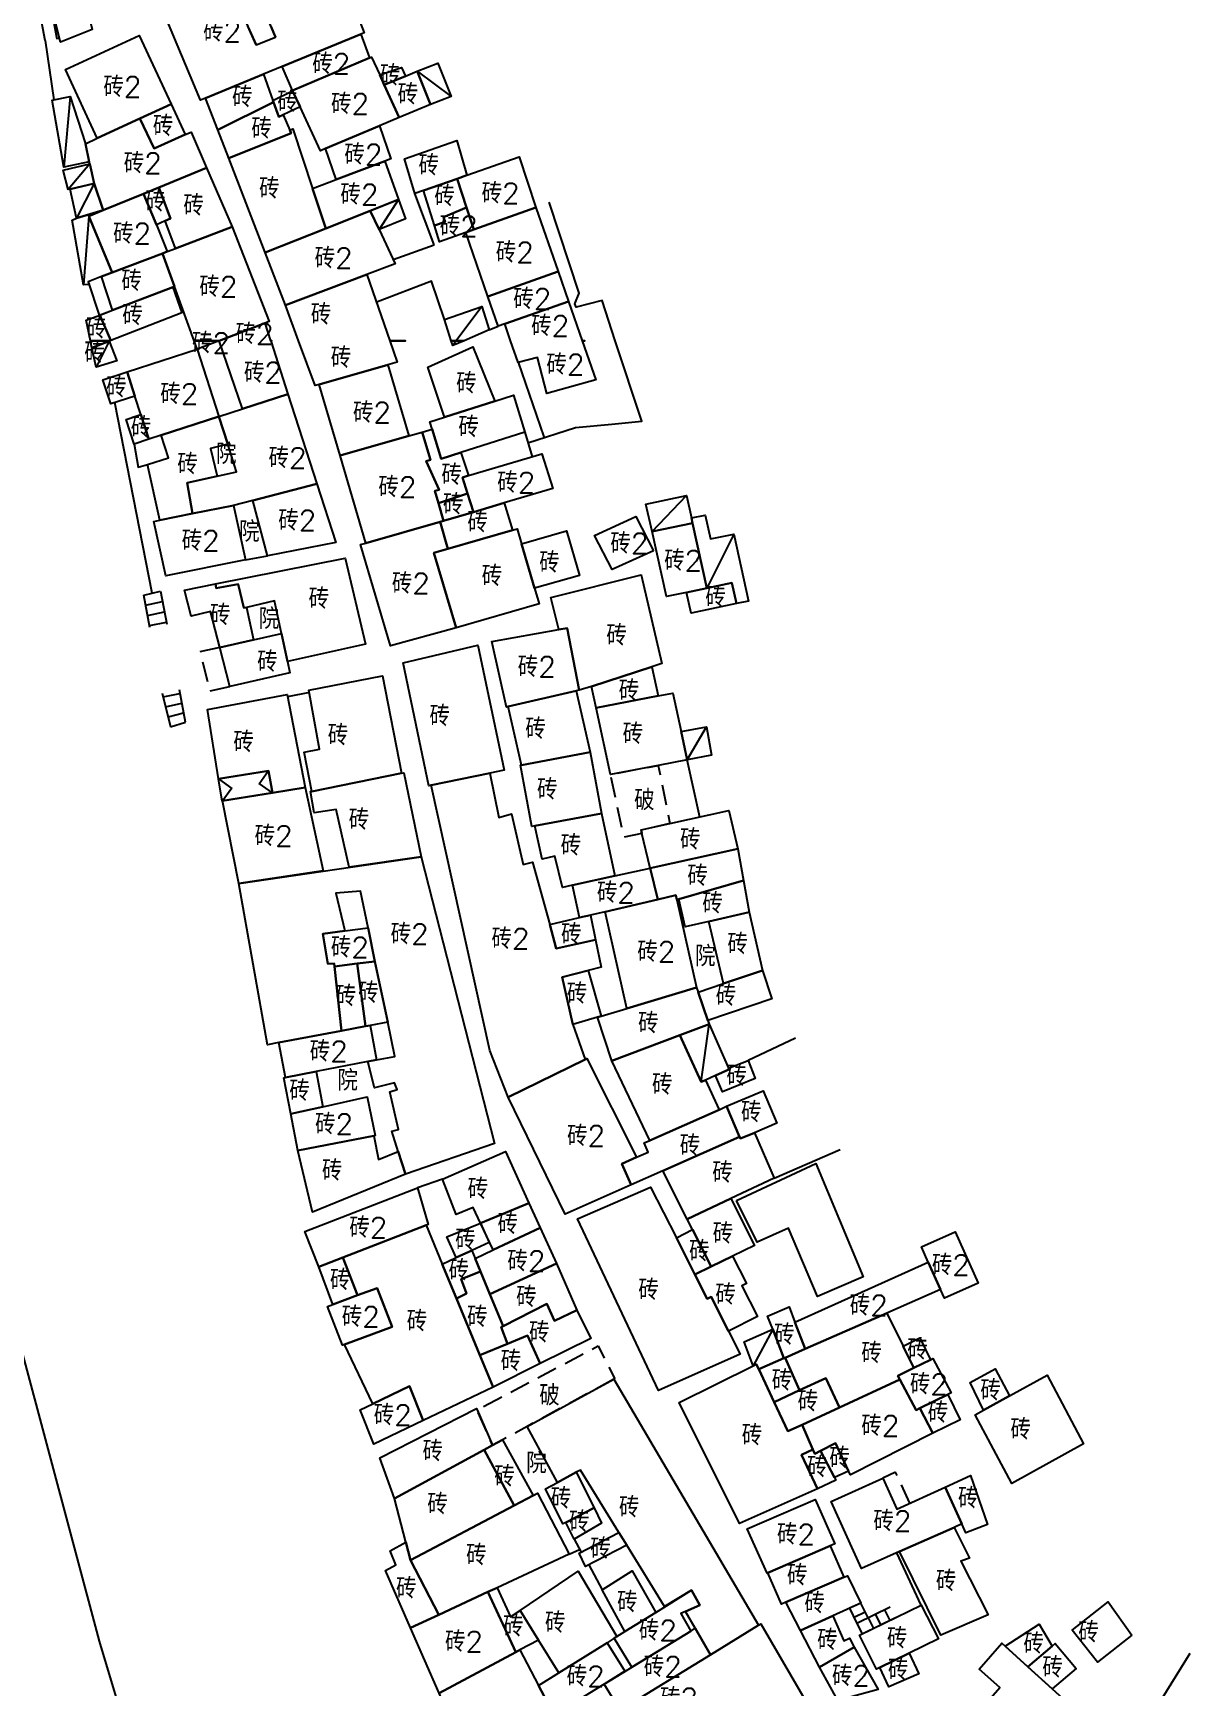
# Model space of a CAD drawing. Header units: millimetres. Extents: x 198 to 1143, y 0 to 936.
# Drawn here: x 390.1 to 503.2, y 334.4 to 496.2 of the extents above; entities that cross this region are included whole.
import ezdxf

# ---------------------------------------------------------------- set-up
doc = ezdxf.new("R2010")
doc.units = ezdxf.units.MM
doc.linetypes.add('X5', pattern=[3, 2, -1])
for name, color, linetype in [('HouseUnrebuilt', 30, 'Continuous'), ('NewDetailedHouse', 170, 'Continuous'), ('OldHouse', 17, 'Continuous'), ('Text', 252, 'Continuous')]:
    doc.layers.add(name, color=color, linetype=linetype)
doc.styles.add('HZ', font='rs.shx', dxfattribs={"width": 0.8, "bigfont": 'hztxt.shx'})
doc.linetypes.add('443', pattern='A,9.4,[169,AAA.SHX,S=1,R=0,X=0,Y=0.15],0.6', length=10)

msp = doc.modelspace()

# ---------------------------------------------------------------- linework, layer by layer
at = {"layer": 'HouseUnrebuilt', "linetype": 'Continuous', "flags": 128}
for points in [[(417.85, 452.1), (411.59, 450.46), (409.71, 449.97), (405.7, 449.17), (405.18, 452.18), (408.12, 452.84), (410.02, 453.25), (409.15, 455.97), (408.28, 458.66), (410.58, 459.41), (415.03, 460.85)], [(411.59, 450.46), (417.85, 452.1), (419.7, 446.35), (413.05, 445.05)], [(402.5, 448.53), (405.7, 449.17), (409.71, 449.97), (410.89, 444.66), (403.11, 443.1), (401.92, 448.41)], [(453.45, 427.86), (454.04, 425.11), (451.22, 424.56), (446.56, 423.67), (445.16, 430.18), (451.21, 431.35), (452.64, 431.63)], [(459.02, 416.4), (450.44, 414.51), (449.63, 417.9), (449.55, 418.24), (452.35, 418.86), (458.14, 420.13)], [(456.06, 399.62), (455.12, 402.39), (457.61, 403.23), (461.4, 404.51), (462.34, 401.74)], [(455.12, 402.39), (456.06, 399.62), (456.19, 399.24), (453.35, 398.17), (446.7, 395.66), (445.28, 399.94), (445.64, 400.05), (448.16, 400.79), (454.97, 402.83)]]:
    msp.add_lwpolyline(points, close=True, dxfattribs=at)
at = {"layer": 'HouseUnrebuilt', "linetype": 'X5', "flags": 128}
msp.add_lwpolyline([(452.35, 418.86), (449.55, 418.24), (449.63, 417.9), (447.87, 417.52), (446.56, 423.67), (451.22, 424.56)], close=True, dxfattribs=at)
at = {"layer": 'HouseUnrebuilt', "linetype": '443', "flags": 128}
msp.add_lwpolyline([(455.29, 419.5), (454.04, 425.11)], dxfattribs=at)
at = {"layer": 'NewDetailedHouse', "linetype": 'Continuous', "flags": 128}
for points in [[(421.48, 498.78), (422.47, 496.18), (422.17, 496.06), (414.48, 492.89), (412.65, 492.14), (406.98, 489.81), (406.48, 489.61), (403.21, 497.47), (409.67, 500.01), (411.92, 495), (413.83, 495.75), (411.73, 500.82), (419.52, 503.88)], [(423.02, 493.75), (415.47, 490.55), (414.48, 492.89), (422.17, 496.06)], [(424, 492.07), (424.45, 491.11), (425.92, 487.92), (423.97, 487.1), (418.71, 484.87), (418.2, 484.65), (416.22, 488.95), (415.48, 490.53), (415.47, 490.55), (423.02, 493.75), (423.2, 493.82)], [(417.45, 480.98), (418.75, 477.06), (412.81, 474.69), (409.25, 483.93), (415.35, 486.37), (415.22, 486.67), (415.52, 486.81)], [(424.51, 483.63), (419.75, 481.85), (418.71, 484.87), (423.97, 487.1), (425.08, 483.85)], [(432.53, 482.26), (431.56, 481.92), (428.27, 480.77), (427.43, 480.47), (426.43, 483.85), (431.53, 485.65)], [(425.85, 479.9), (423.08, 478.79), (418.75, 477.06), (417.45, 480.98), (419.75, 481.85), (424.51, 483.63)], [(439.25, 479.1), (433.21, 476.95), (432.5, 479.09), (431.56, 481.92), (432.53, 482.26), (437.62, 484.05)], [(432.5, 479.09), (430.25, 478.16), (430.4, 477.71), (429.35, 477.34), (428.27, 480.77), (431.56, 481.92)], [(423.94, 476.96), (425.52, 473.6), (422.74, 472.56), (414.78, 469.57), (412.81, 474.69), (418.75, 477.06), (423.08, 478.79)], [(433.21, 476.95), (432.42, 476.67), (429.85, 475.75), (429.35, 477.34), (430.4, 477.71), (430.25, 478.16), (432.5, 479.09)], [(441.43, 472.85), (434.58, 470.41), (432.42, 476.67), (433.21, 476.95), (439.25, 479.1)], [(442.44, 469.93), (436.23, 467.72), (435.59, 467.49), (434.58, 470.41), (441.43, 472.85)], [(436.23, 467.72), (442.44, 469.93), (443.79, 466.08), (444.04, 466.08), (443.79, 466.08), (445.14, 462.24), (440.34, 460.93), (439.42, 464.45), (437.53, 463.96), (436.8, 466.08)], [(455.83, 393.79), (457.17, 390.89), (450.39, 387.89), (446.7, 395.66), (453.35, 398.17), (455.43, 393.6)], [(458.08, 394.95), (458.13, 394.83), (456.81, 394.23), (455.83, 393.79), (455.43, 393.6), (453.35, 398.17), (456.19, 399.24)], [(449.1, 386.25), (447.66, 385.61), (448.58, 383.53), (442.14, 380.68), (436.55, 392.12), (444.08, 395.8), (444.25, 395.89)], [(456.81, 394.23), (458.13, 394.83), (458.08, 394.95), (460.02, 395.71), (460.69, 393.95), (457.5, 392.62)]]:
    msp.add_lwpolyline(points, close=True, dxfattribs=at)
at = {"layer": 'NewDetailedHouse'}
msp.add_lwpolyline([(455.43, 393.6), (456.19, 399.24)], dxfattribs=at)
msp.add_lwpolyline([(458.89, 382.01), (466.63, 385.62), (471.24, 374.54), (466.8, 372.61), (463.96, 379.32), (460.89, 377.95)], close=True, dxfattribs=at)
at = {"layer": 'OldHouse', "linetype": 'Continuous', "flags": 128}
for points in [[(392.16, 497.86), (394.16, 498.24), (393.99, 498.99), (393.4, 500.34), (393.95, 500.57), (398, 502.25), (399.46, 498.69), (395.73, 497.19), (395.91, 496.51), (392.82, 495.26)], [(403.62, 489.21), (400.56, 487.81), (396.39, 485.89), (393.28, 492.61), (400.49, 495.94)], [(413.56, 489.58), (413.63, 489.41), (408.18, 486.7), (406.98, 489.81), (412.65, 492.14)], [(426.52, 491.96), (424.45, 491.11), (424, 492.07), (426.13, 492.81)], [(428.97, 489.18), (425.92, 487.92), (424.45, 491.11), (426.52, 491.96), (427.66, 492.43)], [(428.97, 489.18), (427.66, 492.43), (429.69, 493.22), (431, 489.97)], [(416.22, 488.95), (414.56, 488.16), (414.14, 487.96), (413.63, 489.41), (413.56, 489.58), (415.48, 490.53)], [(395.24, 485.32), (395.62, 483.56), (393.12, 483.04), (391.98, 489.6), (393.76, 489.95)], [(405, 486.23), (401.95, 484.89), (400.56, 487.81), (403.62, 489.21)], [(414.56, 488.16), (415.22, 486.67), (415.35, 486.37), (409.25, 483.93), (408.18, 486.7), (413.63, 489.41), (414.14, 487.96)], [(405, 486.23), (405.57, 486.48), (407.09, 482.97), (402.41, 481.05), (400.93, 480.45), (396.99, 478.84), (396.08, 481.44), (395.67, 483.36), (395.62, 483.56), (395.24, 485.32), (396.39, 485.89), (400.56, 487.81), (401.95, 484.89)], [(396.08, 481.44), (393.76, 480.91), (393.55, 480.86), (393.08, 482.75), (395.67, 483.36)], [(409.59, 477.2), (404.04, 475.09), (403.05, 477.79), (403.55, 478.02), (402.41, 481.05), (407.09, 482.97)], [(396.99, 478.84), (394.37, 478.06), (393.76, 480.91), (396.08, 481.44)], [(402.18, 477.4), (403.24, 474.79), (402.77, 474.61), (397.84, 472.74), (395.56, 478.26), (396.99, 478.84), (400.93, 480.45)], [(403.05, 477.79), (402.18, 477.4), (400.93, 480.45), (402.41, 481.05), (403.55, 478.02)], [(397.84, 472.74), (396.82, 472.35), (395.51, 471.85), (395.6, 471.57), (395.05, 471.53), (393.95, 477.86), (394.37, 478.06), (396.99, 478.84), (395.56, 478.26)], [(423.94, 476.96), (423.08, 478.79), (425.85, 479.9), (426.53, 477.99)], [(412.79, 467.81), (408.32, 466.08), (405.86, 466.08), (403.94, 471.38), (402.77, 474.61), (403.24, 474.79), (404.04, 475.09), (409.59, 477.2), (413.21, 467.97)], [(403.94, 471.38), (403.79, 471.32), (397.89, 469.07), (396.82, 472.35), (397.84, 472.74), (402.77, 474.61)], [(424.8, 463.72), (418.08, 461.8), (417.69, 461.69), (416.07, 466.08), (414.78, 469.57), (422.74, 472.56), (424.98, 466.08), (426.53, 466.08), (424.98, 466.08), (425.71, 463.98)], [(397.74, 466.1), (396.65, 468.59), (397.89, 469.07), (403.79, 471.32), (404.65, 468.81)], [(432.25, 466.08), (430.99, 466.08), (430.33, 468.16), (433.98, 469.42), (434.71, 467.13)], [(397.74, 466.1), (397.69, 466.08), (395.74, 466.08), (395.31, 468.08), (396.65, 468.59)], [(415.03, 460.85), (410.58, 459.41), (408.32, 466.08), (412.79, 467.81), (413.34, 466.08), (413.46, 466.08), (413.35, 466.08), (415.03, 460.85)], [(397.69, 466.08), (397.57, 466.04), (395.88, 465.39), (395.74, 466.08)], [(395.88, 465.39), (397.57, 466.04), (398.32, 464.11), (396.29, 463.49)], [(406.16, 465.25), (405.86, 466.08), (408.32, 466.08)], [(430.99, 466.08), (432.25, 466.08), (431.14, 465.61)], [(408.28, 458.66), (402.66, 456.84), (401.44, 456.45), (400.67, 458.85), (400.08, 460.67), (399.32, 463.03), (406.16, 465.25)], [(435.27, 460.18), (430.35, 458.61), (428.72, 463.49), (433.12, 465.48)], [(400.08, 460.67), (397.71, 459.9), (396.95, 462.27), (399.32, 463.03)], [(426.85, 456.77), (420.13, 454.85), (418.08, 461.8), (424.8, 463.72)], [(431.92, 455.15), (430, 454.54), (429.12, 457.42), (428.89, 458.15), (430.35, 458.61), (435.27, 460.18), (437.07, 460.75), (438.18, 457.15)], [(401.44, 456.45), (399.99, 455.98), (399.22, 458.39), (400.67, 458.85)], [(409.15, 455.97), (407.45, 455.53), (408.12, 452.84), (405.18, 452.18), (405.7, 449.17), (402.5, 448.53), (401.32, 453.97), (403.37, 454.64), (402.66, 456.84), (408.28, 458.66)], [(429.74, 450.2), (430.25, 448.47), (429.9, 448.37), (422.65, 446.3), (420.13, 454.85), (426.85, 456.77), (428.16, 457.14), (428.96, 454.42), (428.53, 454.3), (429.82, 451.51), (429.39, 451.39)], [(431.92, 455.15), (432.69, 452.89), (432.09, 452.72), (432.59, 451.15), (429.74, 450.2), (429.39, 451.39), (429.82, 451.51), (428.53, 454.3), (428.96, 454.42), (428.16, 457.14), (429.12, 457.42), (430, 454.54)], [(436.18, 450.23), (433.16, 449.33), (432.59, 451.15), (432.09, 452.72), (432.69, 452.89), (439.84, 455.01), (440.91, 451.63)], [(433.16, 449.33), (430.25, 448.47), (429.74, 450.2), (432.59, 451.15)], [(436.98, 447.54), (430.67, 445.74), (429.9, 448.37), (430.25, 448.47), (433.16, 449.33), (436.18, 450.23)], [(454.46, 448.75), (454.58, 448.23), (450.62, 447.41), (450.02, 450.11), (453.98, 450.93)], [(430.67, 445.74), (429.3, 445.35), (431.46, 438.02), (425.06, 436.23), (422.13, 446.15), (422.65, 446.3), (429.9, 448.37)], [(450.75, 445.55), (446.73, 443.7), (445.01, 447.05), (449.03, 448.89)], [(455.99, 441.88), (453.99, 441.47), (452.04, 441.06), (450.62, 447.41), (454.58, 448.23)], [(458.88, 440.37), (458.43, 442.39), (455.99, 441.88), (454.58, 448.23), (454.46, 448.75), (455.81, 449.03), (456.33, 446.7), (458.6, 447.17), (460.06, 440.62)], [(437.85, 446.23), (439.14, 441.87), (439.59, 440.34), (431.46, 438.02), (429.3, 445.35), (430.67, 445.74), (436.98, 447.54), (437.43, 447.67)], [(439.14, 441.87), (437.85, 446.23), (442.25, 447.48), (443.54, 443.13)], [(415, 434.7), (414.4, 437.45), (413.71, 440.63), (410.97, 440.01), (410.73, 439.96), (410.17, 442.27), (408.03, 441.87), (407.96, 442.3), (420.62, 444.83), (422.62, 436.41)], [(450.6, 434.19), (444.71, 432.28), (443.51, 431.9), (442.31, 437.98), (441.5, 437.84), (440.72, 440.98), (449.55, 443.2), (451.58, 434.51)], [(410.97, 440.01), (411.66, 436.83), (408.39, 436.09), (407.47, 439.59), (405.56, 439.16), (404.92, 441.7), (407.96, 442.3), (408.03, 441.87), (410.17, 442.27), (410.73, 439.96)], [(458.88, 440.37), (454.44, 439.45), (453.99, 441.47), (455.99, 441.88), (458.43, 442.39)], [(415, 434.7), (415.23, 433.6), (409.34, 432.27), (408.39, 436.09), (411.66, 436.83), (414.4, 437.45)], [(443.51, 431.9), (443.21, 431.83), (436.56, 430.3), (436.38, 430.26), (434.97, 436.66), (441.5, 437.84), (442.31, 437.98)], [(434.76, 423.8), (429.03, 422.61), (428.8, 422.56), (426.29, 434.59), (433.59, 436.32), (436.17, 424.09)], [(451.21, 431.35), (445.16, 430.18), (444.71, 432.28), (450.6, 434.19)], [(426.13, 423.79), (417.37, 422.01), (416.63, 425.86), (418.13, 426.13), (417.09, 431.91), (424.26, 433.31)], [(444.56, 425.84), (437.87, 424.59), (436.56, 430.3), (443.21, 431.83), (444.58, 425.84)], [(416.72, 422.38), (413.54, 421.86), (413.12, 424.03), (408.25, 423.24), (407.16, 430.02), (414.95, 431.5)], [(454.04, 425.11), (453.45, 427.86), (455.93, 428.34), (456.43, 425.57)], [(445.68, 419.85), (439.17, 418.63), (438.87, 418.58), (437.75, 424.57), (437.87, 424.59), (444.56, 425.84)], [(428.05, 415.62), (421.02, 414.6), (419.75, 420.24), (417.6, 419.92), (417.24, 421.99), (417.37, 422.01), (426.13, 423.79), (426.35, 423.84)], [(440.62, 409), (441.26, 406.66), (445.1, 407.5), (445.64, 404.81), (444.37, 404.49), (441.84, 403.86), (442.87, 399.22), (444.08, 395.8), (436.55, 392.12), (434.75, 396.68), (429.03, 422.61), (434.76, 423.8), (435.66, 419.45), (436.89, 419.81), (438.03, 414.87), (438.93, 415.1)], [(410.25, 413.02), (408.65, 421.08), (413.54, 421.86), (416.72, 422.38), (418.48, 414.23)], [(446.99, 413.75), (442.85, 412.84), (441.87, 412.63), (441.12, 415.69), (439.88, 415.38), (439.17, 418.63), (445.68, 419.85)], [(426.54, 384.57), (425.82, 386.8), (425.18, 388.8), (425.84, 388.96), (424.98, 392.65), (425.7, 392.86), (425.45, 393.53), (423.48, 393.02), (422.84, 395.59), (423.7, 395.75), (425.49, 396.1), (424.79, 399.45), (423.54, 405.39), (422.86, 408.68), (422.11, 412.25), (419.73, 412.07), (420.59, 408.38), (418.46, 408.09), (418.93, 405.16), (419.55, 405.2), (419.59, 404.88), (420.28, 398.6), (414.16, 397.45), (413.03, 397.24), (410.25, 413.02), (428.05, 415.62), (435.22, 387.58)], [(459.57, 413.29), (453.24, 411.48), (453.04, 411.42), (452.94, 411.85), (451.18, 411.44), (450.44, 414.51), (459.02, 416.4)], [(451.18, 411.44), (446.03, 410.25), (444.62, 409.92), (443.54, 409.67), (442.85, 412.84), (446.99, 413.75), (450.44, 414.51)], [(460.12, 410.2), (456.18, 409.3), (453.85, 408.77), (453.24, 411.48), (459.57, 413.29)], [(453.04, 411.42), (454.97, 402.83), (448.16, 400.79), (446.03, 410.25), (451.18, 411.44), (452.94, 411.85)], [(445.1, 407.5), (441.26, 406.66), (440.62, 409), (443.54, 409.67), (444.62, 409.92)], [(461.4, 404.51), (457.61, 403.23), (456.18, 409.3), (460.12, 410.2)], [(423.54, 405.39), (421.81, 405.17), (419.59, 404.88), (419.55, 405.2), (418.93, 405.16), (418.46, 408.09), (420.59, 408.38), (422.86, 408.68)], [(422.6, 399.04), (420.28, 398.6), (419.59, 404.88), (421.81, 405.17)], [(424.79, 399.45), (423.06, 399.13), (422.6, 399.04), (421.81, 405.17), (423.54, 405.39)], [(445.64, 400.05), (445.28, 399.94), (442.87, 399.22), (441.84, 403.86), (444.37, 404.49)], [(423.7, 395.75), (422.84, 395.59), (417.78, 394.62), (414.8, 394.05), (414.16, 397.45), (420.28, 398.6), (422.6, 399.04), (423.06, 399.13)], [(418.44, 391.18), (415.31, 390.48), (414.64, 394.02), (414.8, 394.05), (417.78, 394.62)], [(423.43, 388.32), (415.99, 386.91), (415.31, 390.48), (418.44, 391.18), (422.78, 392.14), (423.56, 388.35)], [(460.62, 388.64), (459.25, 388.06), (459.18, 388.22), (457.9, 391.22), (461.47, 392.74), (462.82, 389.58)], [(459.18, 388.22), (451.67, 384.9), (448.58, 383.53), (447.66, 385.61), (449.1, 386.25), (450.25, 386.75), (449.85, 387.65), (450.39, 387.89), (457.17, 390.89), (457.9, 391.22)], [(425.82, 386.8), (426.54, 384.57), (417.45, 380.88), (415.99, 386.91), (423.43, 388.32), (423.87, 386.01)], [(458.31, 382.19), (454.05, 380.19), (451.67, 384.9), (459.18, 388.22), (459.25, 388.06), (460.62, 388.64), (462.56, 384.19)], [(438.58, 381.76), (433.84, 379.8), (433.14, 381.34), (431.46, 380.65), (430.13, 384.09), (436.29, 386.8)], [(453, 378.35), (454.65, 375.09), (454.81, 374.76), (456.01, 372.4), (456.39, 372.59), (458.09, 369.23), (459.24, 366.97), (451.24, 363.42), (443.33, 380.21), (450.48, 383.31)], [(428.55, 379.59), (420.4, 376.43), (418.04, 375.52), (416.69, 378.99), (427.69, 383.25), (428.73, 379.66)], [(439.69, 379.33), (435.08, 377.17), (433.84, 379.8), (438.58, 381.76)], [(458.49, 376.56), (456.41, 375.54), (454.57, 379.17), (454.05, 380.19), (458.31, 382.19), (460.63, 377.61)], [(430.11, 375.8), (431.5, 372.44), (433.8, 366.87), (435.09, 363.75), (428.26, 360.51), (426.93, 363.86), (423.32, 362.13), (420.56, 367.92), (425.21, 369.66), (423.75, 373.45), (421.84, 372.74), (420.4, 376.43), (428.55, 379.59)], [(433.02, 377.12), (431.49, 376.42), (430.57, 378.45), (433.84, 379.8), (434.71, 377.89)], [(441.27, 375.86), (434.78, 372.85), (433.86, 375.08), (433.33, 376.35), (435.08, 377.17), (439.69, 379.33)], [(456.41, 375.54), (454.81, 374.76), (454.65, 375.09), (453, 378.35), (454.57, 379.17)], [(478.82, 373.3), (477.62, 375.98), (476.95, 377.48), (480.25, 378.96), (482.5, 373.94), (479.2, 372.46)], [(433.33, 376.35), (433.86, 375.08), (431.97, 374.33), (432.47, 372.9), (431.5, 372.44), (430.11, 375.8), (431.49, 376.42), (433.02, 377.12)], [(421.84, 372.74), (419.41, 371.83), (418.04, 375.52), (420.4, 376.43)], [(443.28, 371.29), (441.1, 370.23), (440.34, 371.91), (436.08, 369.71), (434.78, 372.85), (441.27, 375.86)], [(458.09, 369.23), (456.39, 372.59), (456.01, 372.4), (454.81, 374.76), (456.41, 375.54), (458.49, 376.56), (459.85, 373.88), (459.4, 373.65), (460.92, 370.66)], [(478.82, 373.3), (473.56, 371), (465.59, 367.5), (464.58, 370.12), (477.62, 375.98)], [(434.78, 372.85), (436.08, 369.71), (435.89, 369.62), (436.48, 367.98), (433.8, 366.87), (431.5, 372.44), (432.47, 372.9), (431.97, 374.33), (433.86, 375.08)], [(420.56, 367.92), (420.37, 367.85), (418.91, 371.65), (419.41, 371.83), (421.84, 372.74), (423.75, 373.45), (425.21, 369.66)], [(443.28, 371.29), (444.63, 368.5), (439.68, 366.07), (438.45, 368.8), (436.48, 367.98), (435.89, 369.62), (436.08, 369.71), (440.34, 371.91), (441.1, 370.23)], [(464.58, 370.12), (465.59, 367.5), (463.63, 366.64), (463.5, 366.58), (462.41, 369.42), (461.92, 370.69), (464.01, 371.61)], [(475.16, 367.76), (475.2, 367.68), (476.21, 365.64), (474.65, 364.87), (474.84, 364.51), (468.95, 361.78), (467.62, 364.65), (465.02, 363.45), (463.63, 366.64), (465.59, 367.5), (473.56, 371)], [(439.68, 366.07), (435.09, 363.75), (433.8, 366.87), (436.48, 367.98), (438.45, 368.8)], [(463.5, 366.58), (461.05, 365.51), (460.81, 366), (460.51, 365.85), (459.61, 368.19), (462.41, 369.42)], [(477.85, 366.44), (476.21, 365.64), (475.2, 367.68), (475.16, 367.76), (476.79, 368.57)], [(461.05, 365.51), (462.55, 362.3), (463.9, 359.44), (465.28, 360.08), (466.35, 357.66), (465.24, 357.15), (466.8, 353.82), (459.18, 350.42), (453.28, 362.27), (460.51, 365.85), (460.81, 366)], [(465.02, 363.45), (462.55, 362.3), (461.05, 365.51), (463.5, 366.58), (463.63, 366.64)], [(479.53, 363.04), (476.8, 361.69), (476.43, 361.51), (474.84, 364.51), (474.65, 364.87), (476.21, 365.64), (477.85, 366.44), (478.07, 366.56), (479.86, 363.19)], [(485.54, 362.9), (483.03, 361.52), (481.7, 364.2), (484.16, 365.55)], [(461.01, 340.48), (456.33, 337.59), (454.83, 340.18), (453.88, 341.82), (455.28, 342.45), (454.46, 343.91), (451.84, 342.31), (448.15, 348.3), (447.38, 349.55), (443.62, 355.64), (443.22, 355.43), (441.39, 354.45), (438.42, 359.92), (446.89, 364.53)], [(468.95, 361.78), (465.28, 360.08), (463.9, 359.44), (462.55, 362.3), (465.02, 363.45), (467.62, 364.65)], [(476.8, 361.69), (478.07, 359.26), (470, 355.2), (469.83, 355.55), (468.56, 358.29), (467.1, 357.54), (466.53, 357.25), (466.35, 357.66), (465.28, 360.08), (468.95, 361.78), (474.84, 364.51), (476.43, 361.51)], [(483.03, 361.52), (485.54, 362.9), (489.23, 364.94), (492.8, 358.21), (485.78, 354.34), (482.21, 361.06)], [(428.26, 360.51), (423.42, 358.2), (422.09, 361.54), (423.32, 362.13), (426.93, 363.86)], [(478.07, 359.26), (476.8, 361.69), (479.53, 363.04), (480.75, 360.57)], [(433.52, 361.54), (435.02, 358.08), (434.21, 357.64), (425.45, 352.88), (424.01, 356.85), (433.47, 361.66)], [(437.16, 352.2), (427.02, 346.84), (426.56, 348.61), (425.45, 352.88), (434.21, 357.64)], [(438.99, 353.17), (437.16, 352.2), (434.21, 357.64), (435.02, 358.08), (436.02, 358.62)], [(467.1, 357.54), (468.46, 354.92), (468.59, 354.66), (466.8, 353.82), (465.24, 357.15), (466.35, 357.66), (466.53, 357.25)], [(469.83, 355.55), (468.46, 354.92), (467.1, 357.54), (468.56, 358.29)], [(444.95, 351.95), (442.19, 350.54), (441.9, 350.39), (440.2, 353.81), (441.39, 354.45), (443.22, 355.43)], [(479.27, 353.98), (480.9, 350.38), (480.15, 350.05), (474.82, 347.68), (471.08, 346.02), (468.12, 352.57), (473.16, 354.87), (474.54, 351.82)], [(480.9, 350.38), (479.27, 353.98), (481.76, 355.12), (483.4, 350.34), (481.29, 349.52)], [(435.48, 344.15), (434.58, 343.73), (429.77, 341.49), (427.02, 346.84), (437.16, 352.2), (438.99, 353.17), (439.43, 353.4), (442.53, 347.44)], [(468.04, 348.23), (461.94, 345.59), (461.86, 345.56), (459.93, 349.9), (466.57, 352.78), (468.5, 348.43)], [(442.19, 350.54), (444.95, 351.95), (445.68, 350.47), (443.02, 348.91)], [(448.15, 348.3), (444.13, 346.21), (443.49, 347.52), (447.38, 349.55)], [(474.82, 347.68), (480.15, 350.05), (481.65, 347.03), (480.8, 346.74), (483.48, 341.48), (478.83, 339.51)], [(427.02, 346.84), (429.77, 341.49), (427.02, 340.21), (424.56, 345.83), (425.58, 346.37), (425.02, 347.76), (426.56, 348.61)], [(469.36, 345.17), (463.7, 342.72), (463.26, 342.54), (461.94, 345.59), (468.04, 348.23)], [(447.18, 339.37), (446.92, 339.21), (446.22, 338.77), (441.51, 335.83), (439.52, 339.03), (437.72, 341.93), (443.41, 345.75)], [(450.98, 341.74), (447.97, 339.86), (445.75, 343.95), (448.68, 345.8)], [(468.3, 341.4), (465.12, 339.95), (463.7, 342.72), (469.36, 345.17), (469.71, 345.32), (471.02, 342.65)], [(437.32, 337.85), (429.81, 333.84), (427.02, 340.21), (429.77, 341.49), (434.58, 343.73)], [(437.72, 341.93), (439.52, 339.03), (437.7, 338.06), (437.32, 337.85), (434.58, 343.73), (435.48, 344.15), (436.8, 341.31)], [(453.88, 341.82), (453.42, 341.61), (454.4, 339.91), (448.65, 336.39), (446.92, 339.21), (447.18, 339.37), (447.97, 339.86), (450.98, 341.74), (454.46, 343.91), (455.28, 342.45)], [(470.37, 338.33), (466.98, 336.38), (465.12, 339.95), (468.3, 341.4), (469.36, 338.94), (469.91, 339.23)], [(475.75, 337.75), (472.87, 336.35), (472.56, 336.19), (470.88, 339.5), (476.93, 342.45), (478.61, 339.15)], [(497.52, 339.5), (494.16, 336.86), (491.68, 340), (495.21, 342.77)], [(454.3, 327.68), (455.14, 326.16), (447.53, 321.54), (446.26, 324.13), (444.44, 323.23), (443.35, 325.46), (445.05, 326.38), (443.38, 329.6), (445.66, 331), (447.52, 332.16), (456.33, 337.59), (461.01, 340.48), (461.26, 340.63), (466, 332.42), (459.16, 328.47), (456.36, 333.33), (452.41, 331.1)], [(456.33, 337.59), (447.52, 332.16), (445.93, 334.71), (454.4, 339.91), (454.83, 340.18)], [(489.73, 338.43), (487.34, 336.42), (485.12, 338.43), (488.47, 340.58)], [(439.52, 334.59), (440.36, 332.99), (438.7, 332.16), (439.43, 330.85), (439.18, 330.72), (432.95, 327.56), (432.63, 327.4), (429.81, 333.84), (437.32, 337.85), (437.7, 338.06)], [(445.93, 334.71), (444.07, 333.56), (441.05, 331.68), (440.36, 332.99), (439.52, 334.59), (441.51, 335.83), (446.22, 338.77), (447.96, 335.98)], [(466.98, 336.38), (470.37, 338.33), (472.72, 334.19), (468.77, 333.12)], [(485.12, 338.43), (487.34, 336.42), (489.73, 334.27), (491.5, 332.67), (484.7, 324.89), (483.97, 325.53), (482.11, 327.17), (479.95, 329.06), (484.6, 334.39), (482.6, 336.19), (484.8, 338.71)], [(489.73, 334.27), (487.34, 336.42), (489.73, 338.43), (490.03, 338.68), (492.08, 336.24)], [(472.87, 336.35), (475.75, 337.75), (476.68, 335.74), (473.77, 334.47)]]:
    msp.add_lwpolyline(points, close=True, dxfattribs=at)
at = {"layer": 'OldHouse', "linetype": 'X5', "flags": 128}
for points in [[(411.92, 495), (409.67, 500.01), (411.73, 500.82), (413.83, 495.75)], [(408.39, 436.09), (406.43, 435.65), (407.39, 431.83), (409.34, 432.27)], [(475.81, 352.4), (474.43, 355.45), (473.16, 354.87)]]:
    msp.add_lwpolyline(points, dxfattribs=at)
at = {"layer": 'OldHouse', "linetype": 'Continuous', "flags": 128}
for points in [[(391.31, 495.42), (390.76, 498.37)], [(391.89, 498.54), (392.44, 495.59)], [(400.94, 441.19), (402.58, 441.6)], [(402.58, 441.6), (403.19, 438.37)], [(401.52, 438.05), (400.94, 441.19)], [(401.12, 440.21), (402.77, 440.59)], [(401.3, 439.22), (402.96, 439.58)], [(401.49, 438.24), (403.16, 438.56)], [(405.02, 428.77), (404.42, 431.93)], [(402.75, 431.62), (403.56, 428.34)], [(402.84, 431.25), (404.48, 431.58)], [(403.08, 430.28), (404.66, 430.64)], [(403.32, 429.31), (404.84, 429.7)], [(403.56, 428.34), (405.02, 428.77)], [(413.54, 421.86), (408.65, 421.08), (408.6, 421.07), (408.25, 423.24), (413.12, 424.03), (413.54, 421.86)], [(413.12, 424.03), (412.21, 422.72)], [(408.25, 423.24), (409.55, 422.3)], [(408.6, 421.07), (409.54, 422.36)], [(413.54, 421.86), (412.23, 422.78)], [(471.02, 342.65), (469.92, 342.15)], [(469.92, 342.15), (470.65, 340.66)], [(471.46, 341.76), (470.37, 341.23)], [(473.9, 342.25), (470.65, 340.66)], [(471.74, 341.2), (471.02, 342.65)], [(472.45, 341.54), (472.95, 340.51)], [(473.34, 341.98), (473.85, 340.95)], [(470.65, 340.66), (471.16, 339.63)], [(471.16, 339.63), (474.41, 341.22)], [(471.74, 341.2), (472.25, 340.16)]]:
    msp.add_lwpolyline(points, dxfattribs=at)
at = {"layer": 'OldHouse', "linetype": '443', "flags": 128}
for points in [[(391.31, 495.42), (392.14, 489.63)], [(392.72, 495.63), (392.44, 495.59)], [(429.33, 475.45), (427.43, 480.47)], [(447.03, 466.08), (445.73, 470.01), (443.22, 469.35), (443.07, 469.68), (443.49, 470.72), (440.58, 479.63)], [(425.32, 474.03), (429.33, 475.45)], [(430.33, 468.16), (429.06, 471.89), (423.63, 469.83)], [(434.71, 467.13), (435.59, 467.49)], [(438.49, 456.1), (443.15, 457.59), (446.7, 457.92), (449.62, 458.21), (447.03, 466.08)], [(438.49, 456.1), (443.15, 457.59), (446.7, 457.92), (449.62, 458.21), (447.03, 466.08)], [(437.53, 463.97), (440.03, 456.69)], [(401.75, 441.39), (398.12, 460.03)], [(438.18, 457.15), (438.9, 454.73)], [(399.99, 455.98), (400.4, 453.7), (401.32, 453.97)], [(410.89, 444.66), (413.05, 445.05)], [(417.13, 431.67), (415, 431.25)], [(464.63, 397.87), (460.02, 395.71)], [(382.11, 393.75), (389, 367.39), (396.58, 338.93), (404.64, 312.08)], [(462.56, 384.19), (469.02, 387)], [(430.13, 384.09), (427.69, 383.25)], [(442.53, 347.44), (443.54, 347.9)], [(443.02, 348.91), (443.68, 347.62)], [(444.44, 346.37), (445.75, 343.95)], [(476.93, 342.45), (474.53, 347.55)], [(503.19, 337.7), (500.05, 332.65)]]:
    msp.add_lwpolyline(points, dxfattribs=at)
at = {"layer": 'OldHouse'}
for points in [[(427.66, 492.43), (431, 489.97)], [(393.76, 489.95), (393.12, 483.04)], [(395.67, 483.36), (393.55, 480.86)], [(396.08, 481.44), (394.37, 478.06)], [(425.85, 479.9), (423.94, 476.96)], [(395.56, 478.26), (395.05, 471.53)], [(396.82, 472.35), (395.51, 471.85), (396.58, 468.57), (397.89, 469.07)], [(433.98, 469.42), (431.49, 466.08)], [(433.98, 469.42), (431.49, 466.08)], [(397.57, 466.04), (396.29, 463.49)], [(431.49, 466.08), (431.14, 465.61)], [(450.62, 447.41), (453.98, 450.93)], [(458.6, 447.17), (455.99, 441.88)], [(454.04, 425.11), (455.93, 428.34)], [(462.41, 369.42), (460.51, 365.85)]]:
    msp.add_lwpolyline(points, dxfattribs=at)
at = {"layer": 'OldHouse', "linetype": 'X5', "flags": 128}
msp.add_lwpolyline([(446.89, 364.53), (438.42, 359.92), (436.02, 358.62), (435.02, 358.08), (433.52, 361.54), (445.36, 367.79), (446.97, 364.57)], close=True, dxfattribs=at)

# ---------------------------------------------------------------- texts
at = {"layer": 'Text', "style": 'HZ'}
for s, p in [('砖2', (406.75, 495.32)), ('砖2', (417.41, 492.16)), ('砖', (424.02, 491.03)), ('砖2', (397, 489.91)), ('砖', (409.57, 488.92)), ('砖', (414.01, 488.45)), ('砖2', (419.25, 488.24)), ('砖', (425.75, 489.18)), ('砖', (401.83, 486.08)), ('砖', (411.46, 485.84)), ('砖2', (420.56, 483.29)), ('砖2', (398.99, 482.44)), ('砖', (427.8, 482.24)), ('砖', (412.22, 479.98)), ('砖', (401.08, 478.71)), ('砖', (404.82, 478.32)), ('砖2', (420.17, 479.38)), ('砖', (429.34, 479.23)), ('砖2', (433.96, 479.5)), ('砖2', (397.95, 475.56)), ('砖2', (429.87, 476.26)), ('砖2', (435.35, 473.72)), ('砖2', (417.64, 473.16)), ('砖', (398.76, 470.94)), ('砖2', (406.38, 470.36)), ('砖2', (437.06, 469.17)), ('砖', (398.85, 467.59)), ('砖', (417.27, 467.66)), ('砖', (395.3, 466.3)), ('砖2', (409.91, 465.75)), ('砖2', (438.81, 466.53)), ('砖', (395.13, 463.93)), ('砖2', (405.67, 464.86)), ('砖2', (410.73, 461.97)), ('砖', (419.22, 463.43)), ('砖2', (440.3, 462.75)), ('砖', (397.27, 460.53)), ('砖', (431.48, 460.92)), ('砖2', (402.56, 459.88)), ('砖2', (421.39, 458.06)), ('砖', (399.67, 456.61)), ('砖', (431.69, 456.65)), ('院', (408.01, 454.01)), ('砖', (404.22, 453.02)), ('砖2', (413.14, 453.62)), ('砖2', (423.88, 450.77)), ('砖', (430.04, 451.98)), ('砖2', (435.49, 451.21)), ('砖', (430.18, 449.09)), ('砖2', (414.09, 447.51)), ('院', (410.26, 446.41)), ('砖', (432.58, 447.34)), ('砖2', (404.65, 445.53)), ('砖2', (446.55, 445.26)), ('砖', (439.59, 443.4)), ('砖2', (451.81, 443.58)), ('砖2', (425.19, 441.35)), ('砖', (433.97, 442.09)), ('砖', (417.05, 439.86)), ('砖', (455.82, 440.02)), ('砖', (407.41, 438.27)), ('院', (412.18, 437.89)), ('砖', (446.16, 436.28)), ('砖', (412.03, 433.7)), ('砖2', (437.5, 433.2)), ('砖', (447.36, 430.87)), ('砖', (428.87, 428.39)), ('砖', (418.93, 426.52)), ('砖', (438.23, 427.14)), ('砖', (447.75, 426.65)), ('砖', (409.7, 425.85)), ('砖', (439.37, 421.21)), ('破', (448.87, 420.17)), ('砖', (420.97, 418.26)), ('砖2', (411.78, 416.66)), ('砖', (441.69, 415.74)), ('砖', (453.36, 416.32)), ('砖', (454.08, 412.77)), ('砖2', (445.23, 411.11)), ('砖', (455.53, 410.07)), ('砖2', (425.07, 407.06)), ('砖', (441.73, 407.04)), ('砖2', (419.23, 405.76)), ('砖2', (434.93, 406.61)), ('砖2', (449.18, 405.34)), ('砖', (457.99, 406.1)), ('院', (454.82, 404.9)), ('砖', (419.7, 401.01)), ('砖', (421.9, 401.33)), ('砖', (442.29, 401.25)), ('砖', (456.84, 401.05)), ('砖', (449.26, 398.36)), ('砖2', (417.17, 395.6)), ('院', (419.87, 392.75)), ('砖', (457.9, 393.21)), ('砖', (415.17, 391.75)), ('砖', (450.61, 392.36)), ('砖', (459.32, 389.65)), ('砖2', (417.69, 388.48)), ('砖2', (442.32, 387.33)), ('砖', (453.33, 386.39)), ('砖', (418.35, 383.95)), ('砖', (456.51, 383.75)), ('砖', (432.59, 382.15)), ('砖2', (421.03, 378.36)), ('砖', (435.52, 378.73)), ('砖', (431.38, 377.17)), ('砖', (456.55, 377.79)), ('砖2', (436.49, 375.09)), ('砖', (454.24, 376.06)), ('砖2', (477.97, 374.71)), ('砖', (419.14, 373.25)), ('砖', (430.73, 374.19)), ('砖', (437.34, 371.58)), ('砖', (449.28, 372.28)), ('砖', (456.82, 371.82)), ('砖2', (469.95, 370.75)), ('砖2', (420.3, 369.65)), ('砖', (426.65, 369.22)), ('砖', (432.55, 369.64)), ('砖', (438.6, 368.13)), ('砖', (462.55, 367.9)), ('砖', (435.83, 365.33)), ('砖', (471.07, 366.1)), ('砖', (475.57, 366.46)), ('砖', (462.32, 363.42)), ('破', (439.6, 361.97)), ('砖2', (475.82, 363.05)), ('砖', (482.71, 362.46)), ('砖', (464.85, 361.38)), ('砖', (477.56, 360.28)), ('砖2', (423.42, 360.03)), ('砖2', (471.08, 358.98)), ('砖', (485.65, 358.64)), ('砖', (459.39, 358.07)), ('砖', (428.19, 356.51)), ('院', (438.32, 355.33)), ('砖', (467.95, 355.84)), ('砖', (435.21, 354.05)), ('砖', (465.77, 354.96)), ('砖', (428.65, 351.33)), ('砖', (440.72, 351.89)), ('砖', (447.38, 351.02)), ('砖', (480.52, 351.91)), ('砖', (442.5, 349.62)), ('砖2', (472.26, 349.67)), ('砖2', (462.83, 348.37)), ('砖', (432.45, 346.35)), ('砖', (444.58, 346.98)), ('砖', (463.8, 344.38)), ('砖', (425.6, 343.1)), ('砖', (478.36, 343.81)), ('砖', (447.21, 341.75)), ('砖', (465.51, 341.65)), ('砖', (436.06, 339.38)), ('砖', (440.15, 339.74)), ('砖2', (430.38, 337.88)), ('砖2', (449.33, 338.97)), ('砖', (466.76, 338.04)), ('砖', (473.57, 338.21)), ('砖', (486.92, 337.69)), ('砖', (492.28, 338.8)), ('砖2', (442.27, 334.49)), ('砖2', (449.81, 335.42)), ('砖2', (468.2, 334.54)), ('砖', (473.67, 335.12)), ('砖', (488.77, 335.36)), ('砖2', (451.4, 332.33))]:
    msp.add_text(s, height=2, dxfattribs=at).set_placement(p)

doc.saveas('drawing.dxf')
